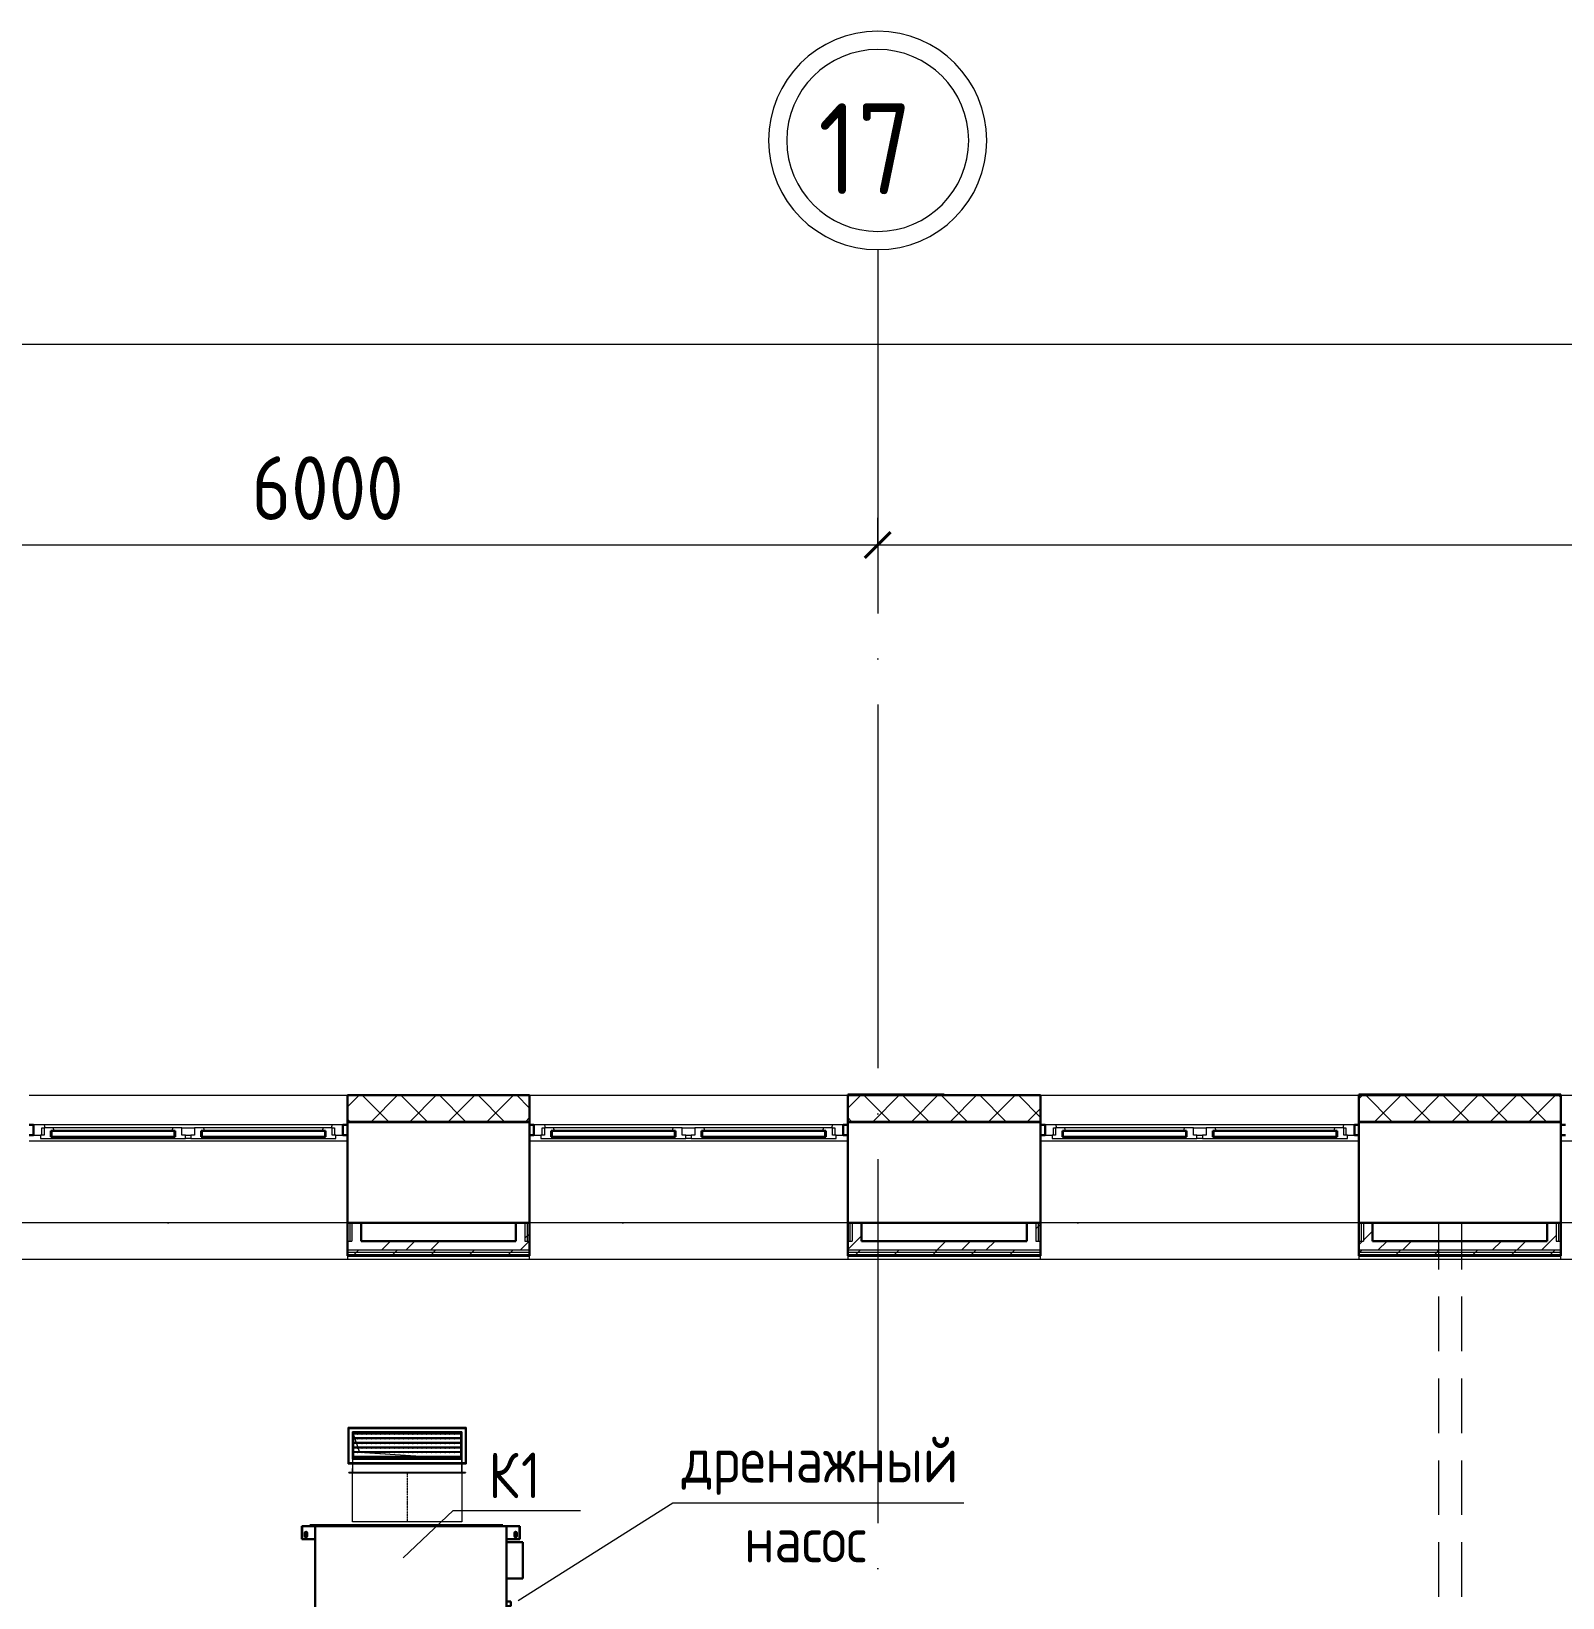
# Model space of a CAD drawing. Header units: millimetres. Extents: x -88595 to 880822, y -1054509 to -148035.
# Drawn here: x 190611 to 199028, y -237912 to -229301 of the extents above; entities that cross this region are included whole.
import ezdxf

# ---------------------------------------------------------------- set-up
doc = ezdxf.new("R2010")
doc.units = ezdxf.units.MM
for name, pattern in [('$0$ADSK_Осевая', [14, 10, -2, 0, -2]), ('ADSK_Линия сетки', [25, 20, -2.5, 0, -2.5]), ('ADSK_Сверху', [4.5, 3, -1.5])]:
    doc.linetypes.add(name, pattern=pattern)
for name, color, linetype, lineweight in [('_ Окна', 7, 'Continuous', 30), ('Аннотация', 7, 'Continuous', 20), ('Воздуховоды', 7, 'Continuous', 18), ('Линии', 7, 'Continuous', 9), ('Марки', 7, 'Continuous', 20), ('Оборудование', 7, 'Continuous', 18), ('Ограждение', 7, 'Continuous', 9), ('Окна', 7, 'Continuous', 9), ('Оси', 7, 'Continuous', 9), ('Размеры', 7, 'Continuous', 9), ('Стены внутренние', 7, 'Continuous', 18), ('Стены наружные', 7, 'Continuous', 18), ('Стены штриховка', 7, 'Continuous', 9)]:
    doc.layers.add(name, color=color, linetype=linetype, lineweight=lineweight)
doc.styles.add('$1$GOST Common', font='GOST_Common.ttf', dxfattribs={"width": 0.9, "height": 250})
doc.styles.add('GOST Common_2', font='GOST_Common.ttf', dxfattribs={"width": 0.9, "height": 350})
doc.styles.add('GOST Common_4', font='GOST_Common.ttf', dxfattribs={"width": 0.9, "height": 3.5})

# ---------------------------------------------------------------- blocks, each defined once
blk = doc.blocks.new('$0$ADSK_Канальный блок кондиционера1 - AD242MJERAB-3267365-В_Координация_1 этаж ОВ3')
at = {"layer": 'Оборудование', "color": 150, "lineweight": 30, "true_color": 0x0080ff}
for p, q in [((-599, 0), (-599, -72)), ((-597, 0), (-599, 0)), ((-597, 0), (-599, 0)), ((-599, 0), (-599, -72)), ((-597, 0), (-596, 0)), ((-597, 0), (-525, 0)), ((-597, 0), (-597, -72)), ((-525, 0), (-596, 0)), ((505, 5), (-555, 5)), ((-555, 5), (505, 5)), ((-555, 5), (-555, 0)), ((-555, 5), (-555, 0)), ((505, 0), (-555, 0)), ((-555, 0), (505, 0)), ((525, 0), (-525, 0)), ((-525, 0), (525, 0)), ((-525, 0), (-525, -697)), ((-525, 0), (-525, -697)), ((-525, -72), (-525, 0)), ((-525, 0), (-525, -72)), ((505, 0), (505, 5)), ((505, 5), (505, 0)), ((525, -697), (525, 0)), ((525, 0), (525, -697)), ((525, 0), (597, 0)), ((596, 0), (525, 0)), ((525, -72), (525, 0)), ((525, 0), (525, -72)), ((596, 0), (597, 0)), ((599, 0), (597, 0)), ((599, 0), (597, 0)), ((597, 0), (597, -72)), ((599, -72), (599, 0)), ((599, 0), (599, -72)), ((-599, -72), (-597, -72)), ((-599, -72), (-597, -72)), ((-525, -72), (-597, -72)), ((-596, -72), (-597, -72)), ((-596, -72), (-525, -72)), ((-583, -54), (-583, -38)), ((-583, -38), (-583, -54)), ((-569, -38), (-569, -54)), ((-569, -54), (-569, -38)), ((525, -72), (596, -72)), ((597, -72), (525, -72)), ((569, -38), (569, -54)), ((569, -54), (569, -38)), ((583, -54), (583, -38)), ((583, -38), (583, -54)), ((597, -72), (596, -72)), ((597, -72), (599, -72)), ((597, -72), (599, -72)), ((615, -87), (525, -87)), ((525, -87), (525, -287)), ((525, -287), (525, -87)), ((525, -87), (615, -87)), ((615, -287), (615, -87)), ((615, -87), (615, -287)), ((525, -287), (615, -287)), ((615, -287), (525, -287)), ((550, -414.5), (525, -414.5)), ((525, -414.5), (525, -439.5)), ((525, -414.5), (525, -439.5)), ((550, -439.5), (550, -414.5)), ((550, -439.5), (550, -414.5)), ((525, -439.5), (550, -439.5)), ((582, -506.25), (525, -506.25)), ((525, -506.25), (525, -515.75)), ((525, -506.25), (525, -515.75)), ((525, -515.75), (582, -515.75)), ((582, -515.75), (582, -506.25)), ((582, -515.75), (582, -506.25)), ((582, -573.06), (525, -573.06)), ((525, -573.06), (525, -588.94)), ((525, -573.06), (525, -588.94)), ((525, -588.94), (582, -588.94)), ((582, -588.94), (582, -573.06)), ((582, -588.94), (582, -573.06)), ((-599, -645), (-599, -697)), ((-597, -645), (-599, -645)), ((-597, -645), (-599, -645)), ((-599, -645), (-599, -697)), ((-597, -645), (-596, -645)), ((-597, -645), (-525, -645)), ((-597, -645), (-597, -697)), ((-525, -645), (-596, -645)), ((-583, -679), (-583, -663)), ((-583, -663), (-583, -679)), ((-569, -663), (-569, -679)), ((-569, -679), (-569, -663)), ((-525, -645), (-525, -697)), ((-525, -697), (-525, -645)), ((525, -645), (597, -645)), ((596, -645), (525, -645)), ((525, -645), (525, -697)), ((525, -697), (525, -645)), ((569, -663), (569, -679)), ((569, -679), (569, -663)), ((583, -679), (583, -663)), ((583, -663), (583, -679)), ((596, -645), (597, -645)), ((599, -645), (597, -645)), ((599, -645), (597, -645)), ((597, -645), (597, -697)), ((599, -697), (599, -645)), ((599, -645), (599, -697)), ((-599, -697), (-597, -697)), ((-599, -697), (-597, -697)), ((-525, -697), (-597, -697)), ((-596, -697), (-597, -697)), ((-596, -697), (-525, -697)), ((505, -697), (-555, -697)), ((-555, -697), (505, -697)), ((-555, -697), (-555, -720)), ((-555, -697), (-555, -720)), ((505, -720), (-555, -720)), ((-555, -720), (505, -720)), ((525, -697), (-525, -697)), ((-525, -697), (525, -697)), ((505, -720), (505, -697)), ((505, -697), (505, -720)), ((525, -697), (596, -697)), ((597, -697), (525, -697)), ((597, -697), (596, -697)), ((597, -697), (599, -697)), ((597, -697), (599, -697))]:
    blk.add_line(p, q, dxfattribs=at)
for centre, start, end in [((-576, -38), 360, 180), ((-576, -38), 360, 180), ((-576, -54), 180, 0), ((-576, -54), 180, 360), ((576, -38), 0, 180), ((576, -38), 0, 180), ((576, -54), 180, 360), ((576, -54), 180, 0), ((-576, -663), 0, 180), ((-576, -663), 0, 180), ((-576, -679), 180, 0), ((-576, -679), 180, 0), ((576, -663), 0, 180), ((576, -663), 0, 180), ((576, -679), 180, 0), ((576, -679), 180, 0)]:
    blk.add_arc(centre, 7, start, end, dxfattribs=at)
blk = doc.blocks.new('$0$ADSK_Решетка вентиляционная жалюзийная_Приточная2 - Решетка приточная_Однорядная-V52-В_Координация_1 этаж ОВ3')
at = {"layer": 'Воздуховоды', "lineweight": 9, "true_color": 0xffffff}
h = blk.add_hatch(dxfattribs=at)
h.set_pattern_fill('FP_25', style=0, pattern_type=2)
h.set_pattern_definition([(180, (-9704.85, 19298.393), (3e-15, 25.4), [25.4, 0, 0, 0]), (180, (-9704.85, 19303.473), (3e-15, 25.4), [25.4, 0, 0, 0])])
h.paths.add_polyline_path([(-9409.9, 19218.2), (-9409.9, 19358.2), (-9999.9, 19358.2), (-9999.9, 19218.2)])
at = {"layer": 'Воздуховоды', "color": 140, "true_color": 0x1bb3e4}
for p, q in [((-10029.9, 19188.2), (-10029.9, 19388.2)), ((-10029.9, 19388.2), (-9379.9, 19388.2)), ((-9379.9, 19388.2), (-10029.9, 19388.2)), ((-10029.9, 19388.2), (-10029.9, 19188.2)), ((-9379.9, 19388.2), (-9379.9, 19188.2)), ((-9379.9, 19188.2), (-9379.9, 19388.2)), ((-10004.9, 19213.2), (-10004.9, 19363.2)), ((-10004.9, 19363.2), (-9404.9, 19363.2)), ((-9404.9, 19363.2), (-10004.9, 19363.2)), ((-10004.9, 19363.2), (-10004.9, 19213.2)), ((-9409.9, 19358.2), (-9999.9, 19358.2)), ((-9999.9, 19358.2), (-9999.9, 19218.2)), ((-9999.9, 19218.2), (-9999.9, 19358.2)), ((-9999.9, 19358.2), (-9409.9, 19358.2)), ((-9999.9, 19218.2), (-9999.9, 19358.2)), ((-9999.9, 19358.2), (-9409.9, 19358.2)), ((-9409.9, 19358.2), (-9999.9, 19358.2)), ((-9999.9, 19358.2), (-9999.9, 19218.2)), ((-9409.9, 19218.2), (-9409.9, 19358.2)), ((-9409.9, 19358.2), (-9409.9, 19218.2)), ((-9409.9, 19358.2), (-9409.9, 19218.2)), ((-9409.9, 19218.2), (-9409.9, 19358.2)), ((-9404.9, 19363.2), (-9404.9, 19213.2)), ((-9404.9, 19213.2), (-9404.9, 19363.2)), ((-9404.9, 19213.2), (-10004.9, 19213.2)), ((-10004.9, 19213.2), (-9404.9, 19213.2)), ((-9999.9, 19218.2), (-9409.9, 19218.2)), ((-9409.9, 19218.2), (-9999.9, 19218.2)), ((-9409.9, 19218.2), (-9999.9, 19218.2)), ((-9999.9, 19218.2), (-9409.9, 19218.2)), ((-9379.9, 19188.2), (-10029.9, 19188.2)), ((-10029.9, 19188.2), (-9379.9, 19188.2))]:
    blk.add_line(p, q, dxfattribs=at)
blk = doc.blocks.new('$0$ADSK_Отвод_Прямоугольный1 - Стандарт-4055406-В_Координация_1 этаж ОВ3')
at = {"layer": 'Воздуховоды', "color": 140, "true_color": 0x1bb3e4}
for p, q in [((-5479.9, 19383.2), (-6119.9, 19383.2)), ((-6119.9, 19383.2), (-6119.9, 19193.2)), ((-6119.9, 19193.2), (-6119.9, 19383.2)), ((-6119.9, 19383.2), (-5479.9, 19383.2)), ((-5479.9, 19193.2), (-5479.9, 19383.2)), ((-5479.9, 19383.2), (-5479.9, 19193.2)), ((-5499.9, 19363.2), (-6099.9, 19363.2)), ((-6099.9, 19363.2), (-6099.9, 19163.2)), ((-6099.9, 19363.2), (-6099.9, 19213.2)), ((-6099.9, 19363.2), (-5499.9, 19363.2)), ((-6099.9, 19213.2), (-6099.9, 19363.2)), ((-6099.9, 19363.2), (-5499.9, 19363.2)), ((-5499.9, 19363.2), (-6099.9, 19363.2)), ((-6099.9, 19363.2), (-6099.9, 19213.2)), ((-5499.9, 19363.2), (-5499.9, 19163.2)), ((-5499.9, 19213.2), (-5499.9, 19363.2)), ((-5499.9, 19363.2), (-5499.9, 19213.2)), ((-5499.9, 19213.2), (-5499.9, 19363.2)), ((-6099.9, 19213.2), (-6099.9, 19163.2)), ((-5499.9, 19213.2), (-6099.9, 19213.2)), ((-5499.9, 19213.2), (-6099.9, 19213.2)), ((-6099.9, 19213.2), (-5499.9, 19213.2)), ((-5499.9, 19163.2), (-5499.9, 19213.2)), ((-6119.9, 19193.2), (-5479.9, 19193.2)), ((-5479.9, 19193.2), (-6119.9, 19193.2)), ((-5479.9, 19140.2), (-6119.9, 19140.2)), ((-6119.9, 19140.2), (-5479.9, 19140.2)), ((-6119.9, 19138.2), (-6119.9, 19140.2)), ((-6119.9, 19138.2), (-6119.9, 19140.2)), ((-5479.9, 19138.2), (-6119.9, 19138.2)), ((-6119.9, 19138.2), (-5479.9, 19138.2)), ((-6099.9, 19163.2), (-6099.9, 19138.2)), ((-6099.9, 19138.2), (-6099.9, 19163.2)), ((-5499.9, 19140.2), (-6099.9, 19140.2)), ((-6099.9, 19140.2), (-5499.9, 19140.2)), ((-6099.9, 19138.2), (-6099.9, 19140.2)), ((-6099.9, 19138.2), (-6099.9, 19140.2)), ((-5499.9, 19138.2), (-6099.9, 19138.2)), ((-6099.9, 19138.2), (-5499.9, 19138.2)), ((-5499.9, 19138.2), (-6099.9, 19138.2)), ((-6099.9, 19138.2), (-5499.9, 19138.2)), ((-5499.9, 19163.2), (-5499.9, 19138.2)), ((-5499.9, 19138.2), (-5499.9, 19163.2)), ((-5499.9, 19140.2), (-5499.9, 19138.2)), ((-5499.9, 19138.2), (-5499.9, 19140.2)), ((-5479.9, 19140.2), (-5479.9, 19138.2)), ((-5479.9, 19138.2), (-5479.9, 19140.2))]:
    blk.add_line(p, q, dxfattribs=at)
blk = doc.blocks.new('$0$ADSK_M_Оборудование1 - ADSK_Марка_15-3198495-В_Координация_1 этаж ОВ3')
at = {"layer": 'Марки'}
blk.add_line((-3.5, 0), (3.5, 0), dxfattribs=at)
blk = doc.blocks.new('$0$ADSK_Аннотация_Текст_сВыноской - Текст с выноской-3264166-В_Координация_1 этаж ОВ3')
at = {"layer": 'Аннотация'}
blk.add_line((-8, 0), (8, 0), dxfattribs=at)
blk = doc.blocks.new('1 этаж')
at = {"layer": '_ Окна'}
for p, q in [((226752.7, 693002.6), (226727.7, 693002.6)), ((226752.7, 692944.6), (226752.7, 693002.6)), ((226850.7, 692968.6), (226847.7, 692968.6)), ((226847.7, 692968.6), (226847.7, 692936.6)), ((227527.7, 692968.6), (226850.7, 692968.6)), ((226850.7, 692968.6), (226850.7, 692936.6)), ((226850.7, 692936.6), (226850.7, 692968.6)), ((227527.7, 692936.6), (227527.7, 692968.6)), ((227527.7, 692968.6), (227527.7, 692936.6)), ((227530.7, 692968.6), (227527.7, 692968.6)), ((227530.7, 692936.6), (227530.7, 692968.6)), ((227677.7, 692968.6), (227674.7, 692968.6)), ((227674.7, 692968.6), (227674.7, 692936.6)), ((228354.7, 692968.6), (227677.7, 692968.6)), ((227677.7, 692968.6), (227677.7, 692936.6)), ((227677.7, 692936.6), (227677.7, 692968.6)), ((228354.7, 692936.6), (228354.7, 692968.6)), ((228354.7, 692968.6), (228354.7, 692936.6)), ((228357.7, 692968.6), (228354.7, 692968.6)), ((228357.7, 692936.6), (228357.7, 692968.6)), ((228477.7, 693002.6), (228452.7, 693002.6)), ((228452.7, 693002.6), (228452.7, 692944.6)), ((229502.7, 693002.6), (229477.7, 693002.6)), ((229502.7, 692944.6), (229502.7, 693002.6)), ((229600.7, 692968.6), (229597.7, 692968.6)), ((229597.7, 692968.6), (229597.7, 692936.6)), ((230277.7, 692968.6), (229600.7, 692968.6)), ((229600.7, 692968.6), (229600.7, 692936.6)), ((229600.7, 692936.6), (229600.7, 692968.6)), ((230277.7, 692936.6), (230277.7, 692968.6)), ((230277.7, 692968.6), (230277.7, 692936.6)), ((230280.7, 692968.6), (230277.7, 692968.6)), ((230280.7, 692936.6), (230280.7, 692968.6)), ((230427.7, 692968.6), (230424.7, 692968.6)), ((230424.7, 692968.6), (230424.7, 692936.6)), ((231104.7, 692968.6), (230427.7, 692968.6)), ((230427.7, 692968.6), (230427.7, 692936.6)), ((230427.7, 692936.6), (230427.7, 692968.6)), ((231104.7, 692936.6), (231104.7, 692968.6)), ((231104.7, 692968.6), (231104.7, 692936.6)), ((231107.7, 692968.6), (231104.7, 692968.6)), ((231107.7, 692936.6), (231107.7, 692968.6)), ((231227.7, 693002.6), (231202.7, 693002.6)), ((231202.7, 693002.6), (231202.7, 692944.6)), ((232312.7, 693002.6), (232287.7, 693002.6)), ((232312.7, 692944.6), (232312.7, 693002.6)), ((232410.7, 692968.6), (232407.7, 692968.6)), ((232407.7, 692968.6), (232407.7, 692936.6)), ((233087.7, 692968.6), (232410.7, 692968.6)), ((232410.7, 692968.6), (232410.7, 692936.6)), ((232410.7, 692936.6), (232410.7, 692968.6)), ((233087.7, 692936.6), (233087.7, 692968.6)), ((233087.7, 692968.6), (233087.7, 692936.6)), ((233090.7, 692968.6), (233087.7, 692968.6)), ((233090.7, 692936.6), (233090.7, 692968.6)), ((233237.7, 692968.6), (233234.7, 692968.6)), ((233234.7, 692968.6), (233234.7, 692936.6)), ((233914.7, 692968.6), (233237.7, 692968.6)), ((233237.7, 692968.6), (233237.7, 692936.6)), ((233237.7, 692936.6), (233237.7, 692968.6)), ((233914.7, 692936.6), (233914.7, 692968.6)), ((233914.7, 692968.6), (233914.7, 692936.6)), ((233917.7, 692968.6), (233914.7, 692968.6)), ((233917.7, 692936.6), (233917.7, 692968.6)), ((234037.7, 693002.6), (234012.7, 693002.6)), ((234012.7, 693002.6), (234012.7, 692944.6)), ((235172.7, 693002.6), (235147.7, 693002.6)), ((226727.7, 692944.6), (226752.7, 692944.6)), ((226847.7, 692936.6), (226850.7, 692936.6)), ((226850.7, 692936.6), (227527.7, 692936.6)), ((227527.7, 692936.6), (227530.7, 692936.6)), ((227674.7, 692936.6), (227677.7, 692936.6)), ((227677.7, 692936.6), (228354.7, 692936.6)), ((228354.7, 692936.6), (228357.7, 692936.6)), ((228452.7, 692944.6), (228477.7, 692944.6)), ((229477.7, 692944.6), (229502.7, 692944.6)), ((229597.7, 692936.6), (229600.7, 692936.6)), ((229600.7, 692936.6), (230277.7, 692936.6)), ((230277.7, 692936.6), (230280.7, 692936.6)), ((230424.7, 692936.6), (230427.7, 692936.6)), ((230427.7, 692936.6), (231104.7, 692936.6)), ((231104.7, 692936.6), (231107.7, 692936.6)), ((231202.7, 692944.6), (231227.7, 692944.6)), ((232287.7, 692944.6), (232312.7, 692944.6)), ((232407.7, 692936.6), (232410.7, 692936.6)), ((232410.7, 692936.6), (233087.7, 692936.6)), ((233087.7, 692936.6), (233090.7, 692936.6)), ((233234.7, 692936.6), (233237.7, 692936.6)), ((233237.7, 692936.6), (233914.7, 692936.6)), ((233914.7, 692936.6), (233917.7, 692936.6)), ((234012.7, 692944.6), (234037.7, 692944.6)), ((235147.7, 692944.6), (235172.7, 692944.6))]:
    blk.add_line(p, q, dxfattribs=at)
at = {"layer": '_ Окна', "lineweight": 18}
for p, q in [((226812.2, 693002.6), (226752.7, 693002.6)), ((226752.7, 693002.6), (226752.7, 692944.6)), ((226798.7, 692944.6), (226798.7, 692985.6)), ((226798.7, 692985.6), (226810.7, 692985.6)), ((226810.7, 692985.6), (226810.7, 692944.6)), ((226861.2, 692985.6), (226810.7, 692985.6)), ((226816.7, 692985.6), (226812.2, 693002.6)), ((226847.7, 692936.6), (226847.7, 692968.6)), ((226847.7, 692968.6), (226865.7, 692968.6)), ((226865.7, 692968.6), (226861.2, 692985.6)), ((227517.3, 692985.6), (227512.7, 692968.6)), ((227512.7, 692968.6), (227530.7, 692968.6)), ((227567.7, 692985.6), (227517.3, 692985.6)), ((227530.7, 692968.6), (227530.7, 692936.6)), ((227567.7, 692944.6), (227567.7, 692985.6)), ((227637.7, 692985.6), (227637.7, 692944.6)), ((227688.2, 692985.6), (227637.7, 692985.6)), ((227674.7, 692936.6), (227674.7, 692968.6)), ((227674.7, 692968.6), (227692.7, 692968.6)), ((227692.7, 692968.6), (227688.2, 692985.6)), ((228344.3, 692985.6), (228339.7, 692968.6)), ((228339.7, 692968.6), (228357.7, 692968.6)), ((228394.7, 692985.6), (228344.3, 692985.6)), ((228357.7, 692968.6), (228357.7, 692936.6)), ((228393.3, 693002.6), (228388.7, 692985.6)), ((228452.7, 693002.6), (228393.3, 693002.6)), ((228394.7, 692944.6), (228394.7, 692985.6)), ((228394.7, 692985.6), (228406.7, 692985.6)), ((228406.7, 692985.6), (228406.7, 692944.6)), ((228452.7, 692944.6), (228452.7, 693002.6)), ((229562.2, 693002.6), (229502.7, 693002.6)), ((229502.7, 693002.6), (229502.7, 692944.6)), ((229548.7, 692944.6), (229548.7, 692985.6)), ((229548.7, 692985.6), (229560.7, 692985.6)), ((229560.7, 692985.6), (229560.7, 692944.6)), ((229611.2, 692985.6), (229560.7, 692985.6)), ((229566.7, 692985.6), (229562.2, 693002.6)), ((229597.7, 692936.6), (229597.7, 692968.6)), ((229597.7, 692968.6), (229615.7, 692968.6)), ((229615.7, 692968.6), (229611.2, 692985.6)), ((230267.3, 692985.6), (230262.7, 692968.6)), ((230262.7, 692968.6), (230280.7, 692968.6)), ((230317.7, 692985.6), (230267.3, 692985.6)), ((230280.7, 692968.6), (230280.7, 692936.6)), ((230317.7, 692944.6), (230317.7, 692985.6)), ((230387.7, 692985.6), (230387.7, 692944.6)), ((230438.2, 692985.6), (230387.7, 692985.6)), ((230424.7, 692936.6), (230424.7, 692968.6)), ((230424.7, 692968.6), (230442.7, 692968.6)), ((230442.7, 692968.6), (230438.2, 692985.6)), ((231094.3, 692985.6), (231089.7, 692968.6)), ((231089.7, 692968.6), (231107.7, 692968.6)), ((231144.7, 692985.6), (231094.3, 692985.6)), ((231107.7, 692968.6), (231107.7, 692936.6)), ((231143.3, 693002.6), (231138.7, 692985.6)), ((231202.7, 693002.6), (231143.3, 693002.6)), ((231144.7, 692944.6), (231144.7, 692985.6)), ((231144.7, 692985.6), (231156.7, 692985.6)), ((231156.7, 692985.6), (231156.7, 692944.6)), ((231202.7, 692944.6), (231202.7, 693002.6)), ((232372.2, 693002.6), (232312.7, 693002.6)), ((232312.7, 693002.6), (232312.7, 692944.6)), ((232358.7, 692944.6), (232358.7, 692985.6)), ((232358.7, 692985.6), (232370.7, 692985.6)), ((232370.7, 692985.6), (232370.7, 692944.6)), ((232421.2, 692985.6), (232370.7, 692985.6)), ((232376.7, 692985.6), (232372.2, 693002.6)), ((232407.7, 692936.6), (232407.7, 692968.6)), ((232407.7, 692968.6), (232425.7, 692968.6)), ((232425.7, 692968.6), (232421.2, 692985.6)), ((233077.3, 692985.6), (233072.7, 692968.6)), ((233072.7, 692968.6), (233090.7, 692968.6)), ((233127.7, 692985.6), (233077.3, 692985.6)), ((233090.7, 692968.6), (233090.7, 692936.6)), ((233127.7, 692944.6), (233127.7, 692985.6)), ((233197.7, 692985.6), (233197.7, 692944.6)), ((233248.2, 692985.6), (233197.7, 692985.6)), ((233234.7, 692936.6), (233234.7, 692968.6)), ((233234.7, 692968.6), (233252.7, 692968.6)), ((233252.7, 692968.6), (233248.2, 692985.6)), ((233904.3, 692985.6), (233899.7, 692968.6)), ((233899.7, 692968.6), (233917.7, 692968.6)), ((233954.7, 692985.6), (233904.3, 692985.6)), ((233917.7, 692968.6), (233917.7, 692936.6)), ((233953.3, 693002.6), (233948.7, 692985.6)), ((234012.7, 693002.6), (233953.3, 693002.6)), ((233954.7, 692944.6), (233954.7, 692985.6)), ((233954.7, 692985.6), (233966.7, 692985.6)), ((233966.7, 692985.6), (233966.7, 692944.6)), ((234012.7, 692944.6), (234012.7, 693002.6)), ((226752.7, 692944.6), (226790.7, 692944.6)), ((226810.7, 692944.6), (226790.7, 692944.6)), ((226790.7, 692944.6), (226790.7, 692927.6)), ((226790.7, 692927.6), (226846.7, 692927.6)), ((226846.7, 692927.6), (226847.7, 692928.6)), ((226865.7, 692936.6), (226847.7, 692936.6)), ((226847.7, 692928.6), (226848.7, 692927.6)), ((226848.7, 692927.6), (226863.3, 692927.6)), ((226863.3, 692927.6), (226865.7, 692936.6)), ((227530.7, 692936.6), (227512.7, 692936.6)), ((227512.7, 692936.6), (227515.1, 692927.6)), ((227515.1, 692927.6), (227529.7, 692927.6)), ((227529.7, 692927.6), (227530.7, 692928.6)), ((227530.7, 692928.6), (227531.7, 692927.6)), ((227531.7, 692927.6), (227587.7, 692927.6)), ((227587.7, 692944.6), (227567.7, 692944.6)), ((227587.7, 692927.6), (227587.7, 692944.6)), ((227637.7, 692944.6), (227617.7, 692944.6)), ((227617.7, 692944.6), (227617.7, 692927.6)), ((227617.7, 692927.6), (227673.7, 692927.6)), ((227673.7, 692927.6), (227674.7, 692928.6)), ((227692.7, 692936.6), (227674.7, 692936.6)), ((227674.7, 692928.6), (227675.7, 692927.6)), ((227675.7, 692927.6), (227690.3, 692927.6)), ((227690.3, 692927.6), (227692.7, 692936.6)), ((228357.7, 692936.6), (228339.7, 692936.6)), ((228339.7, 692936.6), (228342.1, 692927.6)), ((228342.1, 692927.6), (228356.7, 692927.6)), ((228356.7, 692927.6), (228357.7, 692928.6)), ((228357.7, 692928.6), (228358.7, 692927.6)), ((228358.7, 692927.6), (228414.7, 692927.6)), ((228414.7, 692944.6), (228394.7, 692944.6)), ((228414.7, 692927.6), (228414.7, 692944.6)), ((228414.7, 692944.6), (228452.7, 692944.6)), ((229502.7, 692944.6), (229540.7, 692944.6)), ((229560.7, 692944.6), (229540.7, 692944.6)), ((229540.7, 692944.6), (229540.7, 692927.6)), ((229540.7, 692927.6), (229596.7, 692927.6)), ((229596.7, 692927.6), (229597.7, 692928.6)), ((229615.7, 692936.6), (229597.7, 692936.6)), ((229597.7, 692928.6), (229598.7, 692927.6)), ((229598.7, 692927.6), (229613.3, 692927.6)), ((229613.3, 692927.6), (229615.7, 692936.6)), ((230280.7, 692936.6), (230262.7, 692936.6)), ((230262.7, 692936.6), (230265.1, 692927.6)), ((230265.1, 692927.6), (230279.7, 692927.6)), ((230279.7, 692927.6), (230280.7, 692928.6)), ((230280.7, 692928.6), (230281.7, 692927.6)), ((230281.7, 692927.6), (230337.7, 692927.6)), ((230337.7, 692944.6), (230317.7, 692944.6)), ((230337.7, 692927.6), (230337.7, 692944.6)), ((230387.7, 692944.6), (230367.7, 692944.6)), ((230367.7, 692944.6), (230367.7, 692927.6)), ((230367.7, 692927.6), (230423.7, 692927.6)), ((230423.7, 692927.6), (230424.7, 692928.6)), ((230442.7, 692936.6), (230424.7, 692936.6)), ((230424.7, 692928.6), (230425.7, 692927.6)), ((230425.7, 692927.6), (230440.3, 692927.6)), ((230440.3, 692927.6), (230442.7, 692936.6)), ((231107.7, 692936.6), (231089.7, 692936.6)), ((231089.7, 692936.6), (231092.1, 692927.6)), ((231092.1, 692927.6), (231106.7, 692927.6)), ((231106.7, 692927.6), (231107.7, 692928.6)), ((231107.7, 692928.6), (231108.7, 692927.6)), ((231108.7, 692927.6), (231164.7, 692927.6)), ((231164.7, 692944.6), (231144.7, 692944.6)), ((231164.7, 692927.6), (231164.7, 692944.6)), ((231164.7, 692944.6), (231202.7, 692944.6)), ((232312.7, 692944.6), (232350.7, 692944.6)), ((232370.7, 692944.6), (232350.7, 692944.6)), ((232350.7, 692944.6), (232350.7, 692927.6)), ((232350.7, 692927.6), (232406.7, 692927.6)), ((232406.7, 692927.6), (232407.7, 692928.6)), ((232425.7, 692936.6), (232407.7, 692936.6)), ((232407.7, 692928.6), (232408.7, 692927.6)), ((232408.7, 692927.6), (232423.3, 692927.6)), ((232423.3, 692927.6), (232425.7, 692936.6)), ((233090.7, 692936.6), (233072.7, 692936.6)), ((233072.7, 692936.6), (233075.1, 692927.6)), ((233075.1, 692927.6), (233089.7, 692927.6)), ((233089.7, 692927.6), (233090.7, 692928.6)), ((233090.7, 692928.6), (233091.7, 692927.6)), ((233091.7, 692927.6), (233147.7, 692927.6)), ((233147.7, 692944.6), (233127.7, 692944.6)), ((233147.7, 692927.6), (233147.7, 692944.6)), ((233197.7, 692944.6), (233177.7, 692944.6)), ((233177.7, 692944.6), (233177.7, 692927.6)), ((233177.7, 692927.6), (233233.7, 692927.6)), ((233233.7, 692927.6), (233234.7, 692928.6)), ((233252.7, 692936.6), (233234.7, 692936.6)), ((233234.7, 692928.6), (233235.7, 692927.6)), ((233235.7, 692927.6), (233250.3, 692927.6)), ((233250.3, 692927.6), (233252.7, 692936.6)), ((233917.7, 692936.6), (233899.7, 692936.6)), ((233899.7, 692936.6), (233902.1, 692927.6)), ((233902.1, 692927.6), (233916.7, 692927.6)), ((233916.7, 692927.6), (233917.7, 692928.6)), ((233917.7, 692928.6), (233918.7, 692927.6)), ((233918.7, 692927.6), (233974.7, 692927.6)), ((233974.7, 692944.6), (233954.7, 692944.6)), ((233974.7, 692927.6), (233974.7, 692944.6)), ((233974.7, 692944.6), (234012.7, 692944.6))]:
    blk.add_line(p, q, dxfattribs=at)
at = {"layer": 'Линии', "linetype": 'ADSK_Сверху', "ltscale": 100}
for p, q in [((234477.7, 685457.6), (234477.7, 692462.6)), ((234602.7, 685457.6), (234602.7, 692462.6))]:
    blk.add_line(p, q, dxfattribs=at)
at = {"layer": 'Ограждение'}
for p, q in [((228477.7, 692912.6), (226727.7, 692912.6)), ((231227.7, 692912.6), (229477.7, 692912.6)), ((234037.7, 692912.6), (232287.7, 692912.6)), ((236897.7, 692912.6), (235147.7, 692912.6)), ((228477.7, 692462.6), (226727.7, 692462.6)), ((231227.7, 692462.6), (229477.7, 692462.6)), ((234037.7, 692462.6), (232287.7, 692462.6)), ((236897.7, 692462.6), (235147.7, 692462.6)), ((228477.7, 692282.6), (228477.7, 692262.6)), ((229477.7, 692262.6), (229477.7, 692282.6)), ((231227.7, 692282.6), (231227.7, 692262.6)), ((232287.7, 692262.6), (232287.7, 692282.6)), ((234037.7, 692282.6), (234037.7, 692262.6)), ((235147.7, 692262.6), (235147.7, 692282.6)), ((236997.7, 692262.6), (222797.7, 692262.6)), ((228477.7, 692262.6), (226727.7, 692262.6)), ((231227.7, 692262.6), (229477.7, 692262.6)), ((234037.7, 692262.6), (232287.7, 692262.6)), ((236897.7, 692262.6), (235147.7, 692262.6))]:
    blk.add_line(p, q, dxfattribs=at)
at = {"layer": 'Окна'}
for p, q in [((228393.3, 693002.6), (226812.2, 693002.6)), ((227517.3, 692985.6), (226861.2, 692985.6)), ((227567.7, 692985.6), (227637.7, 692985.6)), ((228344.3, 692985.6), (227688.2, 692985.6)), ((231143.3, 693002.6), (229562.2, 693002.6)), ((230267.3, 692985.6), (229611.2, 692985.6)), ((230317.7, 692985.6), (230387.7, 692985.6)), ((231094.3, 692985.6), (230438.2, 692985.6)), ((233953.3, 693002.6), (232372.2, 693002.6)), ((233077.3, 692985.6), (232421.2, 692985.6)), ((233127.7, 692985.6), (233197.7, 692985.6)), ((233904.3, 692985.6), (233248.2, 692985.6)), ((226846.7, 692927.6), (226848.7, 692927.6)), ((226863.3, 692927.6), (227515.1, 692927.6)), ((227529.7, 692927.6), (227531.7, 692927.6)), ((227587.7, 692944.6), (227617.7, 692944.6)), ((227617.7, 692927.6), (227587.7, 692927.6)), ((227673.7, 692927.6), (227675.7, 692927.6)), ((227690.3, 692927.6), (228342.1, 692927.6)), ((228356.7, 692927.6), (228358.7, 692927.6)), ((229596.7, 692927.6), (229598.7, 692927.6)), ((229613.3, 692927.6), (230265.1, 692927.6)), ((230279.7, 692927.6), (230281.7, 692927.6)), ((230337.7, 692944.6), (230367.7, 692944.6)), ((230367.7, 692927.6), (230337.7, 692927.6)), ((230423.7, 692927.6), (230425.7, 692927.6)), ((230440.3, 692927.6), (231092.1, 692927.6)), ((231106.7, 692927.6), (231108.7, 692927.6)), ((232406.7, 692927.6), (232408.7, 692927.6)), ((232423.3, 692927.6), (233075.1, 692927.6)), ((233089.7, 692927.6), (233091.7, 692927.6)), ((233147.7, 692944.6), (233177.7, 692944.6)), ((233177.7, 692927.6), (233147.7, 692927.6)), ((233233.7, 692927.6), (233235.7, 692927.6)), ((233250.3, 692927.6), (233902.1, 692927.6)), ((233916.7, 692927.6), (233918.7, 692927.6))]:
    blk.add_line(p, q, dxfattribs=at)
at = {"layer": 'Оси', "linetype": 'ADSK_Линия сетки', "ltscale": 100}
for p, q in [((231392.7, 697813.2), (231392.7, 631836.5)), ((247242.7, 692462.6), (175520.4, 692462.6))]:
    blk.add_line(p, q, dxfattribs=at)
at = {"layer": 'Оси', "lineweight": 20}
for radius, start, end in [(600, 0, 180), (500, 0, 180), (600, 180, 0), (500, 180, 0)]:
    blk.add_arc((231392.7, 698413.2), radius, start, end, dxfattribs=at)
at = {"layer": 'Размеры', "lineweight": 20}
for p, q in [((189442.7, 697293.9), (243342.7, 697293.9)), ((231392.7, 696189.7), (231392.7, 696339.7)), ((231392.7, 696189.7), (231392.7, 696339.7)), ((225392.7, 696189.7), (231392.7, 696189.7)), ((231392.7, 696189.7), (231392.7, 696139.7)), ((231392.7, 696189.7), (240492.7, 696189.7)), ((231392.7, 696189.7), (231392.7, 696139.7))]:
    blk.add_line(p, q, dxfattribs=at)
at = {"layer": 'Размеры', "lineweight": 40}
for q in [(231463.4, 696260.4), (231463.4, 696260.4), (231322, 696119), (231322, 696119)]:
    blk.add_line((231392.7, 696189.7), q, dxfattribs=at)
at = {"layer": 'Стены внутренние'}
for p, q in [((226727.7, 693164.6), (228477.7, 693164.6)), ((229477.7, 693164.6), (231227.7, 693164.6)), ((232287.7, 693164.6), (234037.7, 693164.6)), ((235147.7, 693164.6), (236897.7, 693164.6)), ((229477.7, 693012.6), (228477.7, 693012.6)), ((232287.7, 693012.6), (231227.7, 693012.6)), ((235147.7, 693012.6), (234037.7, 693012.6))]:
    blk.add_line(p, q, dxfattribs=at)
at = {"layer": 'Стены внутренние', "lineweight": 30}
for p, q in [((229477.7, 693164.6), (228477.7, 693164.6)), ((228477.7, 693164.6), (228477.7, 693022.6)), ((229477.7, 693022.6), (229477.7, 693164.6)), ((232287.7, 693164.6), (231227.7, 693164.6)), ((231227.7, 693164.6), (231227.7, 693022.6)), ((232287.7, 693022.6), (232287.7, 693164.6)), ((234037.7, 693164.6), (234037.7, 693022.6)), ((235147.7, 693022.6), (235147.7, 693164.6)), ((228477.7, 692462.6), (228477.7, 693012.6)), ((229477.7, 692462.6), (229477.7, 693012.6)), ((231227.7, 692462.6), (231227.7, 693012.6)), ((232287.7, 692462.6), (232287.7, 693012.6)), ((234037.7, 692462.6), (234037.7, 693012.6)), ((235147.7, 692462.6), (235147.7, 693012.6)), ((229402.7, 692462.6), (228552.7, 692462.6)), ((232212.7, 692462.6), (231302.7, 692462.6)), ((235072.7, 692462.6), (234112.7, 692462.6))]:
    blk.add_line(p, q, dxfattribs=at)
at = {"layer": 'Стены внутренние', "linetype": 'Continuous', "lineweight": 9}
for p, q in [((228479.7, 693102.6), (228539.7, 693162.6)), ((228701.4, 693022.6), (228561.4, 693162.6)), ((228611.8, 693022.6), (228751.8, 693162.6)), ((228913.5, 693022.6), (228773.5, 693162.6)), ((228824, 693022.6), (228964, 693162.6)), ((228907.7, 693164.6), (228906.5, 693162.6)), ((229125.6, 693022.6), (228985.6, 693162.6)), ((228999, 693162.6), (228997.9, 693164.6)), ((229036.1, 693022.6), (229176.1, 693162.6)), ((229337.8, 693022.6), (229197.8, 693162.6)), ((229248.2, 693022.6), (229388.2, 693162.6)), ((229475.7, 693096.8), (229409.9, 693162.6)), ((231229.7, 693094.9), (231297.4, 693162.6)), ((231459.1, 693022.6), (231319.1, 693162.6)), ((231369.6, 693022.6), (231509.6, 693162.6)), ((231371.3, 693164.6), (231370.2, 693162.6)), ((231671.2, 693022.6), (231531.2, 693162.6)), ((231581.7, 693022.6), (231721.7, 693162.6)), ((231883.4, 693022.6), (231743.4, 693162.6)), ((231793.8, 693022.6), (231933.8, 693162.6)), ((231814.7, 693162.6), (231813.5, 693164.6)), ((232095.5, 693022.6), (231955.5, 693162.6)), ((232006, 693022.6), (232146, 693162.6)), ((232285.7, 693044.5), (232167.6, 693162.6)), ((234039.7, 693147.2), (234055.1, 693162.6)), ((234216.8, 693022.6), (234076.8, 693162.6)), ((234127.3, 693022.6), (234267.3, 693162.6)), ((234186.9, 693164.6), (234185.8, 693162.6)), ((234278.3, 693162.6), (234277.2, 693164.6)), ((234428.9, 693022.6), (234288.9, 693162.6)), ((234339.4, 693022.6), (234479.4, 693162.6)), ((234641.1, 693022.6), (234501.1, 693162.6)), ((234551.5, 693022.6), (234691.5, 693162.6)), ((234853.2, 693022.6), (234713.2, 693162.6)), ((234763.7, 693022.6), (234903.7, 693162.6)), ((235065.3, 693022.6), (234925.3, 693162.6)), ((234975.8, 693022.6), (235115.8, 693162.6)), ((235145.7, 693154.4), (235137.5, 693162.6)), ((231229.7, 693122.5), (231227.7, 693119.1)), ((232218.1, 693022.6), (232285.7, 693090.2)), ((234037.7, 693134.3), (234039.7, 693134.3)), ((228489.2, 693022.6), (228479.7, 693032.1)), ((229460.4, 693022.6), (229475.7, 693037.9)), ((231247, 693022.6), (231229.7, 693039.9)), ((235145.7, 693032.7), (235147.7, 693032.7))]:
    blk.add_line(p, q, dxfattribs=at)
at = {"layer": 'Стены наружные', "lineweight": 30}
for p, q in [((231757.7, 693169.6), (231227.7, 693169.6)), ((231227.7, 693169.6), (231227.7, 693164.6)), ((231757.7, 693164.6), (231757.7, 693169.6)), ((235147.7, 693169.6), (234037.7, 693169.6)), ((234037.7, 693169.6), (234037.7, 693164.6)), ((234037.7, 693164.6), (235147.7, 693164.6)), ((235147.7, 693164.6), (235147.7, 693169.6)), ((228477.7, 693022.6), (228477.7, 693012.6)), ((229477.7, 693012.6), (229477.7, 693022.6)), ((231227.7, 693022.6), (231227.7, 693012.6)), ((232287.7, 693012.6), (232287.7, 693022.6)), ((234037.7, 693022.6), (234037.7, 693012.6)), ((235147.7, 693012.6), (235147.7, 693022.6)), ((228477.7, 692462.6), (228477.7, 692287.6)), ((228552.7, 692462.6), (228477.7, 692462.6)), ((228552.7, 692362.6), (228552.7, 692462.6)), ((229402.7, 692462.6), (229402.7, 692362.6)), ((229477.7, 692462.6), (229402.7, 692462.6)), ((229477.7, 692287.6), (229477.7, 692462.6)), ((231227.7, 692462.6), (231227.7, 692287.6)), ((231302.7, 692462.6), (231227.7, 692462.6)), ((231302.7, 692362.6), (231302.7, 692462.6)), ((232212.7, 692462.6), (232212.7, 692362.6)), ((232287.7, 692462.6), (232212.7, 692462.6)), ((232287.7, 692287.6), (232287.7, 692462.6)), ((234037.7, 692462.6), (234037.7, 692287.6)), ((234112.7, 692462.6), (234037.7, 692462.6)), ((234112.7, 692362.6), (234112.7, 692462.6)), ((235072.7, 692462.6), (235072.7, 692362.6)), ((235147.7, 692462.6), (235072.7, 692462.6)), ((235147.7, 692287.6), (235147.7, 692462.6)), ((228477.7, 692282.6), (228477.7, 692287.6)), ((228477.7, 692282.6), (229477.7, 692282.6)), ((228552.7, 692362.6), (229402.7, 692362.6)), ((229477.7, 692282.6), (229477.7, 692287.6)), ((231227.7, 692282.6), (231227.7, 692287.6)), ((231227.7, 692282.6), (232287.7, 692282.6)), ((231302.7, 692362.6), (232212.7, 692362.6)), ((232287.7, 692282.6), (232287.7, 692287.6)), ((234037.7, 692282.6), (234037.7, 692287.6)), ((234037.7, 692282.6), (235147.7, 692282.6)), ((235072.7, 692362.6), (234112.7, 692362.6)), ((235147.7, 692282.6), (235147.7, 692287.6))]:
    blk.add_line(p, q, dxfattribs=at)
at = {"layer": 'Стены наружные', "linetype": 'Continuous', "lineweight": 9}
for p, q in [((231374.2, 693169.6), (231371.3, 693164.6)), ((231459.5, 693168.1), (231458.7, 693169.6)), ((231726.2, 693169.6), (231724.3, 693166.4)), ((234189.8, 693169.6), (234186.9, 693164.6)), ((234277.2, 693164.6), (234274.3, 693169.6)), ((231227.7, 692456.5), (231233.8, 692462.6)), ((232275.2, 692443.3), (232287.7, 692455.8)), ((229452.7, 692378.5), (229465.2, 692391)), ((229465.2, 692391), (229477.7, 692403.5)), ((231274.1, 692362.6), (231302.7, 692391.2)), ((232262.7, 692430.8), (232275.2, 692443.3)), ((234062.7, 692367.8), (234112.7, 692417.8)), ((235090.7, 692362.6), (235122.7, 692394.6)), ((228508.2, 692282.6), (228513.2, 692287.6)), ((228513.2, 692287.6), (228525.7, 692300.1)), ((228525.7, 692300.1), (228538.2, 692312.6)), ((228664.2, 692312.6), (228714.2, 692362.6)), ((228725.4, 692287.6), (228737.9, 692300.1)), ((228737.9, 692300.1), (228750.4, 692312.6)), ((228799.2, 692312.6), (228849.2, 692362.6)), ((228932.5, 692282.6), (228937.5, 692287.6)), ((228934.1, 692312.6), (228984.1, 692362.6)), ((228937.5, 692287.6), (228950, 692300.1)), ((228950, 692300.1), (228962.5, 692312.6)), ((229149.6, 692287.6), (229162.1, 692300.1)), ((229162.1, 692300.1), (229174.6, 692312.6)), ((229356.8, 692282.6), (229361.8, 692287.6)), ((229361.8, 692287.6), (229374.3, 692300.1)), ((229374.3, 692300.1), (229386.8, 692312.6)), ((229427.6, 692312.6), (229477.6, 692362.6)), ((231227.7, 692316.2), (231274.1, 692362.6)), ((231271, 692287.6), (231283.5, 692300.1)), ((231283.5, 692300.1), (231296, 692312.6)), ((231478.1, 692282.6), (231483.1, 692287.6)), ((231483.1, 692287.6), (231495.6, 692300.1)), ((231495.6, 692300.1), (231508.1, 692312.6)), ((231695.2, 692287.6), (231707.7, 692300.1)), ((231707.7, 692300.1), (231720.2, 692312.6)), ((231717.5, 692312.6), (231767.5, 692362.6)), ((231852.5, 692312.6), (231902.5, 692362.6)), ((231902.4, 692282.6), (231907.4, 692287.6)), ((231907.4, 692287.6), (231919.9, 692300.1)), ((231919.9, 692300.1), (231932.4, 692312.6)), ((231987.4, 692312.6), (232037.4, 692362.6)), ((232119.5, 692287.6), (232132, 692300.1)), ((232132, 692300.1), (232144.5, 692312.6)), ((234037.7, 692342.8), (234057.5, 692362.6)), ((234037.7, 692296.6), (234041.2, 692300.1)), ((234041.2, 692300.1), (234053.7, 692312.6)), ((234142.4, 692312.6), (234192.4, 692362.6)), ((234240.8, 692287.6), (234253.3, 692300.1)), ((234253.3, 692300.1), (234265.8, 692312.6)), ((234277.4, 692312.6), (234327.4, 692362.6)), ((234447.9, 692282.6), (234452.9, 692287.6)), ((234452.9, 692287.6), (234465.4, 692300.1)), ((234465.4, 692300.1), (234477.7, 692312.4)), ((234477.7, 692312.4), (234477.9, 692312.6)), ((234665.1, 692287.6), (234677.6, 692300.1)), ((234677.6, 692300.1), (234690.1, 692312.6)), ((234770.8, 692312.6), (234820.8, 692362.6)), ((234872.2, 692282.6), (234877.2, 692287.6)), ((234877.2, 692287.6), (234889.7, 692300.1)), ((234889.7, 692300.1), (234902.2, 692312.6)), ((234905.7, 692312.6), (234955.7, 692362.6)), ((235040.7, 692312.6), (235090.7, 692362.6)), ((235089.3, 692287.6), (235101.8, 692300.1)), ((235101.8, 692300.1), (235114.3, 692312.6))]:
    blk.add_line(p, q, dxfattribs=at)
at = {"layer": 'Стены штриховка'}
for p, q in [((228479.7, 693022.6), (228479.7, 693162.6)), ((228479.7, 693162.6), (229475.7, 693162.6)), ((229475.7, 693162.6), (229475.7, 693022.6)), ((231229.7, 693022.6), (231229.7, 693162.6)), ((231229.7, 693162.6), (232285.7, 693162.6)), ((232285.7, 693162.6), (232285.7, 693022.6)), ((234039.7, 693022.6), (234039.7, 693162.6)), ((234039.7, 693162.6), (235145.7, 693162.6)), ((234592.7, 693169.6), (234592.7, 693164.6)), ((235145.7, 693162.6), (235145.7, 693022.6)), ((228477.7, 693022.6), (229477.7, 693022.6)), ((231227.7, 693022.6), (232287.7, 693022.6)), ((234037.7, 693022.6), (235147.7, 693022.6)), ((228490.2, 692462.6), (228490.2, 692362.6)), ((228502.7, 692462.6), (228502.7, 692362.6)), ((229452.7, 692462.6), (229452.7, 692362.6)), ((229465.2, 692462.6), (229465.2, 692362.6)), ((231240.2, 692462.6), (231240.2, 692362.6)), ((231252.7, 692462.6), (231252.7, 692362.6)), ((232262.7, 692462.6), (232262.7, 692362.6)), ((232275.2, 692462.6), (232275.2, 692362.6)), ((234050.2, 692462.6), (234050.2, 692362.6)), ((234062.7, 692462.6), (234062.7, 692362.6)), ((235122.7, 692462.6), (235122.7, 692362.6)), ((235135.2, 692462.6), (235135.2, 692362.6)), ((228477.7, 692362.6), (228502.7, 692362.6)), ((229477.7, 692312.6), (228477.7, 692312.6)), ((229477.7, 692300.1), (228477.7, 692300.1)), ((229477.7, 692287.6), (228477.7, 692287.6)), ((228477.7, 692287.6), (229477.7, 692287.6)), ((229452.7, 692362.6), (229477.7, 692362.6)), ((231227.7, 692362.6), (231252.7, 692362.6)), ((232287.7, 692312.6), (231227.7, 692312.6)), ((232287.7, 692300.1), (231227.7, 692300.1)), ((232287.7, 692287.6), (231227.7, 692287.6)), ((231227.7, 692287.6), (232287.7, 692287.6)), ((232262.7, 692362.6), (232287.7, 692362.6)), ((234037.7, 692362.6), (234062.7, 692362.6)), ((235147.7, 692312.6), (234037.7, 692312.6)), ((235147.7, 692300.1), (234037.7, 692300.1)), ((235147.7, 692287.6), (234037.7, 692287.6)), ((234037.7, 692287.6), (235147.7, 692287.6)), ((235122.7, 692362.6), (235147.7, 692362.6))]:
    blk.add_line(p, q, dxfattribs=at)
at = {"layer": 'Оси', "style": 'GOST Common_2', "width": 0.9}
blk.add_text('17', height=500, dxfattribs=at).set_placement((231065.5, 698117.9))
at = {"layer": 'Размеры', "lineweight": 20, "insert": (227951.2, 696677.1), "char_height": 350, "width": 1059.58, "attachment_point": 1, "line_spacing_factor": 1.022761, "style": 'GOST Common_4'}
blk.add_mtext('6000', dxfattribs=at)

msp = doc.modelspace()

# ---------------------------------------------------------------- linework, layer by layer
at = {"layer": 'Аннотация'}
msp.add_line((193286, -237927.4), (194136.8, -237390.3), dxfattribs=at)
at = {"layer": 'Воздуховоды', "color": 140, "true_color": 0x1bb3e4}
for p, q in [((192976.8, -237001), (192376.8, -237001)), ((192376.8, -237001), (192376.8, -237151)), ((192376.8, -237001), (192414.3, -237113.5)), ((192976.8, -237151), (192976.8, -237001)), ((192976.8, -237151), (192414.3, -237113.5)), ((192376.8, -237151), (192976.8, -237151)), ((192976.8, -237226), (192376.8, -237226)), ((192376.8, -237494), (192376.8, -237226)), ((192976.8, -237226), (192976.8, -237494)), ((192976.8, -237494), (192376.8, -237494))]:
    msp.add_line(p, q, dxfattribs=at)
at = {"layer": 'Воздуховоды', "color": 140, "linetype": '$0$ADSK_Осевая', "true_color": 0x1bb3e4}
msp.add_line((192676.8, -237226), (192676.8, -237494), dxfattribs=at)
at = {"layer": 'Марки'}
msp.add_line((192655.4, -237692.9), (192930.3, -237432.1), dxfattribs=at)

# ---------------------------------------------------------------- block references
at = {"layer": 'Аннотация', "xscale": 100, "yscale": 100, "zscale": 100}
msp.add_blockref('$0$ADSK_Аннотация_Текст_сВыноской - Текст с выноской-3264166-В_Координация_1 этаж ОВ3', (194936.8, -237390.3), dxfattribs=at)
at = {"layer": 'Воздуховоды', "color": 140, "true_color": 0x1bb3e4}
for name, p in [('$0$ADSK_Решетка вентиляционная жалюзийная_Приточная2 - Решетка приточная_Однорядная-V52-В_Координация_1 этаж ОВ3', (202381.7, -256364.2)), ('$0$ADSK_Отвод_Прямоугольный1 - Стандарт-4055406-В_Координация_1 этаж ОВ3', (198476.7, -256364.2))]:
    msp.add_blockref(name, p, dxfattribs=at)
at = {"layer": 'Марки', "xscale": 99.99999999999993, "yscale": 99.99999999999993, "zscale": 99.99999999999993}
msp.add_blockref('$0$ADSK_M_Оборудование1 - ADSK_Марка_15-3198495-В_Координация_1 этаж ОВ3', (193280.3, -237432.1), dxfattribs=at)
at = {"layer": 'Оборудование', "color": 5, "true_color": 0x0000ff}
msp.add_blockref('1 этаж', (-36129.5, -928314.5), dxfattribs=at)
at = {"layer": 'Оборудование', "color": 150, "lineweight": 30, "true_color": 0x0080ff}
msp.add_blockref('$0$ADSK_Канальный блок кондиционера1 - AD242MJERAB-3267365-В_Координация_1 этаж ОВ3', (192696.8, -237518.8), dxfattribs=at)

# ---------------------------------------------------------------- texts
at = {"layer": 'Аннотация', "lineweight": 9, "char_height": 250, "attachment_point": 1, "style": '$1$GOST Common'}
for s, insert, width in [('дренажный', (194185.8, -237028.7), 1847.088), ('насос', (194529.4, -237467.5), 937.974)]:
    msp.add_mtext(s, dxfattribs=dict(at, insert=insert, width=width))
at = {"layer": 'Марки', "lineweight": 9, "char_height": 250, "attachment_point": 1, "style": '$1$GOST Common'}
for s, insert, width in [('\\fGOST Common|b0|i0|c204|p34|;\\W.9;К', (193123.9, -237114.3), 216.456), ('\\fGOST Common|b0|i0|c204|p34|;\\W.9;1', (193302.5, -237114.3), 137.089)]:
    msp.add_mtext(s, dxfattribs=dict(at, insert=insert, width=width))

doc.saveas('drawing.dxf')
